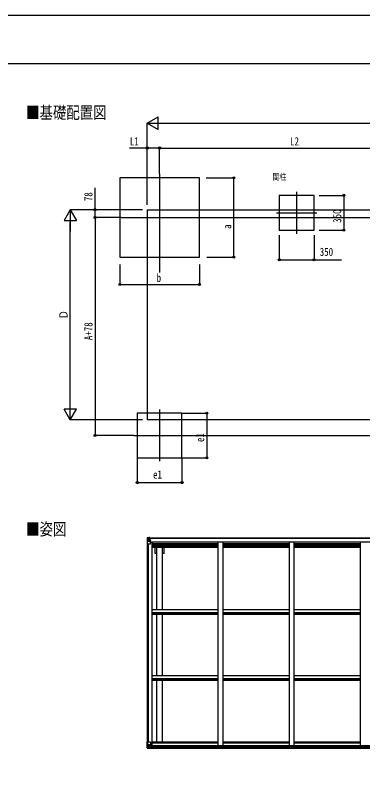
# Model space of a CAD drawing. Units: millimetres, scale not verified. Extents: x -10512 to 10512, y -7425 to 7425.
# Drawn here: x -5522 to -2026, y -337 to 7425 of the extents above; entities that cross this region are included whole.
import ezdxf
from ezdxf.enums import TextEntityAlignment as Align

# ---------------------------------------------------------------- set-up
doc = ezdxf.new("R2010")
doc.units = ezdxf.units.MM
doc.header["$LTSCALE"] = 30
for name, color, linetype in [('0-2_USER1', 3, 'Continuous'), ('0-3_YKK_12', 2, 'Continuous'), ('0-4_YKK_13', 4, 'Continuous'), ('0-5_YKK_A1', 4, 'Continuous'), ('0-6_YKK_D', 6, 'Continuous'), ('0-7_YKK_ZWAK', 7, 'Continuous')]:
    doc.layers.add(name, color=color, linetype=linetype)
doc.styles.add('ＭＳ ゴシック', font='')
doc.styles.get('ＭＳ ゴシック').set_extended_font_data('MS Gothic')

msp = doc.modelspace()

# ---------------------------------------------------------------- linework, layer by layer
at = {"layer": '0-3_YKK_12'}
for p, q in [((-4070.06, 5828.76), (-4070.06, 4833.59)), ((-2690.06, 5647.79), (-2690.06, 5225.16)), ((-2893.79, 5436.48), (-2486.33, 5436.48)), ((-4455.02, 5388.68), (-1135.92, 5388.68)), ((-4070.06, 3451.68), (-4070.06, 2931.68)), ((-4330.06, 3191.68), (1709.94, 3191.68))]:
    msp.add_line(p, q, dxfattribs=at)
at = {"layer": '0-4_YKK_13'}
for p, q in [((-4196.06, 2159.66), (-4196.06, 2159.62)), ((-4195.12, 2160.66), (-4195.12, 2160.66)), ((-4195.12, 2160.62), (-4195.12, 2160.66)), ((-4186.15, 2161.05), (-4194.07, 2160.57)), ((-4193.21, 2159.6), (-4193.22, 2159.53)), ((-4193.22, 2098.95), (-4193.22, 2159.53)), ((-4193.22, 2098.95), (-4163.06, 2098.95)), ((-4192.67, 2125.83), (-4188.53, 2137.92)), ((-4192.67, 2125.83), (-4186.06, 2125.62)), ((-4189.25, 2156.16), (-4191.98, 2159.83)), ((-4188.39, 2152.65), (-4186.06, 2152.71)), ((-4188.39, 2139.18), (-4188.39, 2152.65)), ((-4186.06, 2139.15), (-4188.39, 2139.18)), ((-4174.06, 2161.84), (-4186.06, 2161.05)), ((-4186.06, 2152.71), (-4174.06, 2152.71)), ((-4186.06, 2139.15), (-4174.06, 2139.15)), ((-4186.06, 2139.15), (-4186.06, 2139.15)), ((-4186.06, 2125.62), (-4162.06, 2125.62)), ((-4180.58, 2145.51), (-4180.58, 2144.55)), ((-4175.06, 2152.71), (-4174.06, 2152.71)), ((-4167.56, 2162.35), (-4174.06, 2161.95)), ((-4174.06, 2135.85), (-4174.06, 2161.95)), ((-4174.06, 2161.07), (-4167.56, 2161.46)), ((-4172.56, 2156.24), (-4174.06, 2156.24)), ((-4172.56, 2152.71), (-4174.06, 2152.71)), ((-4172.56, 2139.15), (-4174.06, 2139.15)), ((-4173.23, 2135.59), (-4162.89, 2133.94)), ((-4173.23, 2134.96), (-4173.23, 2135.59)), ((-4162.89, 2133.31), (-4173.23, 2134.96)), ((-4167.56, 2160.54), (-4172.56, 2160.45)), ((-4172.06, 2155.88), (-4172.56, 2155.88)), ((-4168.56, 2150.95), (-4172.56, 2150.95)), ((-4168.56, 2142.75), (-4172.56, 2142.75)), ((-4172.45, 2154.58), (-4168.56, 2154.58)), ((-4172.06, 2156.91), (-4172.06, 2154.95)), ((-4164.06, 2156.91), (-4172.06, 2156.91)), ((-4164.06, 2156.88), (-4172.06, 2156.88)), ((-4162.06, 2155.04), (-4172.06, 2154.95)), ((-4172.06, 2154.79), (-4172.06, 2154.95)), ((-4172.06, 2154.95), (-4172.06, 2154.95)), ((-4168.56, 2134.85), (-4168.56, 2154.82)), ((-4167.56, 2161.46), (-4167.56, 2162.35)), ((-4167.56, 2160.95), (-4167.56, 2161.46)), ((-4167.56, 2160.95), (-4167.56, 2160.54)), ((-4167.56, 2160.54), (-4167.56, 2159.72)), ((-4162.89, 2133.94), (-4162.89, 2133.31)), ((-4162.61, 2133.86), (-4158.56, 2133.83)), ((-4162.56, 2160.15), (-4162.56, 2159.72)), ((-4162.26, 2160.15), (-4162.56, 2160.15)), ((-4162.26, 2160.15), (-4160.57, 2159.72)), ((-4162.06, 2156.65), (-4157.06, 2156.65)), ((-4162.06, 2155.04), (-4162.06, 2156.65)), ((-4162.06, 2099.95), (-4162.06, 2133.05)), ((-4157.56, 2121.95), (-4162.06, 2121.95)), ((-4157.56, 2133.82), (-4158.56, 2133.83)), ((-4158.56, 2132.09), (-4157.56, 2132.1)), ((-4157.56, 2117.6), (-4157.56, 2133.82)), ((-4157.06, 2157.57), (-4157.06, 2156.65)), ((-4157.06, 2156.65), (-4156.06, 2156.65)), ((-4156.06, 2156.65), (-4156.06, 2157.57)), ((-4156.06, 2156.65), (-4156.06, 2155.08)), ((-4156.06, 2154.97), (-4156.06, 2155.08)), ((-4196.06, 102.97), (-4163.06, 102.97)), ((-4196.06, 42.26), (-4196.06, 102.97)), ((-4193.22, 102.97), (-4193.22, 42.39)), ((-4162.06, 101.97), (-4162.06, 68.88)), ((-4195.12, 41.31), (-4195.12, 41.26)), ((-4186.15, 40.88), (-4194.07, 41.35)), ((-4193.21, 42.32), (-4193.22, 42.39)), ((-4192.67, 76.09), (-4186.06, 76.31)), ((-4192.67, 76.09), (-4188.53, 64.01)), ((-4189.25, 45.76), (-4191.98, 42.1)), ((-4186.06, 62.77), (-4188.39, 62.74)), ((-4188.39, 62.74), (-4188.39, 49.27)), ((-4188.39, 49.27), (-4186.06, 49.21)), ((-4186.06, 76.31), (-4162.06, 76.31)), ((-4186.06, 62.77), (-4186.06, 62.77)), ((-4174.06, 62.77), (-4186.06, 62.77)), ((-4186.06, 49.22), (-4174.06, 49.22)), ((-4174.06, 40.09), (-4186.06, 40.87)), ((-4181.54, 56.41), (-4181.54, 57.37)), ((-4174.06, 66.76), (-4167.56, 66.76)), ((-4174.06, 66.76), (-4174.06, 39.97)), ((-4162.89, 68.62), (-4173.23, 66.96)), ((-4173.23, 66.96), (-4173.23, 66.76)), ((-4170.54, 66.76), (-4162.89, 67.98)), ((-4167.56, 66.76), (-4158.56, 66.73)), ((-4167.56, 39.58), (-4167.56, 45.52)), ((-4158.56, 44.95), (-4167.56, 44.89)), ((-4162.89, 67.98), (-4162.89, 68.62)), ((-4157.56, 65.82), (-4157.56, 45.66))]:
    msp.add_line(p, q, dxfattribs=at)
for points in [[(-4196.06, 2159.62), (-4196.06, 2098.95), (-4193.22, 2098.95)], [(-4195.12, 2160.66), (-4186.06, 2161.22), (-4174.06, 2161.95)], [(-4182.5, 2146.47), (-4183.46, 2146.47), (-4183.46, 2147.43), (-4182.5, 2147.43)], [(-4181.54, 2148.39), (-4181.54, 2149.35), (-4180.58, 2149.35), (-4180.58, 2148.39)], [(-4180.58, 2144.55), (-4181.54, 2144.55), (-4181.54, 2145.51)], [(-4179.62, 2147.43), (-4178.66, 2147.43), (-4178.66, 2146.47), (-4179.62, 2146.47)], [(-4167.56, 2160.95), (-4172.56, 2160.95), (-4172.56, 2135.49)], [(-4172.06, 2155.88), (-4164.06, 2155.88), (-4164.06, 2157.57)], [(-4157.06, 2154.92), (-4172.06, 2154.79), (-4172.06, 2154.79)], [(-4162.06, 2155.04), (-4162.06, 2155.03), (-4156.06, 2155.08)], [(-4158.56, 2133.83), (-4158.56, 2132.09), (-4162.06, 2132.08)], [(-4195.12, 41.26), (-4186.06, 40.71), (-4167.56, 39.58)], [(-4182.5, 54.49), (-4183.46, 54.49), (-4183.46, 55.45), (-4182.5, 55.45)], [(-4181.54, 57.37), (-4180.58, 57.37), (-4180.58, 56.41)], [(-4180.58, 53.53), (-4180.58, 52.57), (-4181.54, 52.57), (-4181.54, 53.53)], [(-4179.62, 55.45), (-4178.66, 55.45), (-4178.66, 54.49), (-4179.62, 54.49)], [(-4157.56, 45.66), (-4157.57, 45.56), (-4167.56, 45.52)]]:
    msp.add_lwpolyline(points, dxfattribs=at)
for centre in [(-4181.06, 2146.95), (-4181.06, 54.97)]:
    msp.add_circle(centre, 5.3, dxfattribs=at)
for centre, radius, start, end in [((-4195.06, 2159.66), 0.999, 93.4424, 179.95083), ((-4195.06, 2159.66), 1, 93.50017, 180.00079), ((-4195.06, 2159.62), 0.999, 93.4424, 179.95083), ((-4193.91, 2173.27), 12.7, 269.24466, 275.10311), ((-4191.93, 2159.66), 1.28, 131.17831, 182.45895), ((-4182.5, 2148.39), 0.96, 270, 0), ((-4182.5, 2145.51), 0.96, 0, 90), ((-4179.62, 2148.39), 0.96, 180, 270), ((-4179.62, 2145.51), 0.96, 90, 180), ((-4173.12, 2136.53), 0.937, 182.32209, 263.26766), ((-4173.12, 2135.89), 0.937, 182.32209, 263.26766), ((-4172.06, 2157.41), 0.5, 179.99802, 269.99691), ((-4172.06, 2157.38), 0.5, 180.00109, 270.00109), ((-4172.06, 2154.45), 0.5, 90.52895, 180.04464), ((-4172.05, 2154.28), 0.513, 91.88028, 181.04707), ((-4163.06, 2099.95), 1, 270, 0), ((-4163, 2133.01), 0.937, 2.32209, 83.26766), ((-4163, 2132.38), 0.937, 2.32209, 83.26766), ((-4156.92, 2162.61), 7.69, 268.96999, 276.43426), ((-4163.06, 101.97), 1, 0, 90), ((-4195.06, 42.3), 0.999, 180.04917, 266.5576), ((-4195.06, 42.26), 0.999, 180.04917, 266.5576), ((-4195.06, 42.26), 1, 179.99921, 266.49983), ((-4193.91, 28.65), 12.7, 84.89689, 90.75534), ((-4191.93, 42.26), 1.28, 177.54105, 228.82169), ((-4182.5, 56.41), 0.96, 270, 0), ((-4182.5, 53.53), 0.96, 0, 90), ((-4179.62, 56.41), 0.96, 180, 270), ((-4179.62, 53.53), 0.96, 90, 180), ((-4173.12, 66.03), 0.937, 96.73234, 129.06602), ((-4163, 69.55), 0.937, 276.73234, 357.67791), ((-4163, 68.91), 0.937, 276.73234, 357.67791)]:
    msp.add_arc(centre, radius, start, end, dxfattribs=at)
for centre, major_axis, ratio, start_param, end_param in [((-3994.12, 2172.97), (201, 12.36), 0.060933, 3.1373463, 3.1378449), ((-4193.12, 2160.74), (2, 0.12), 0.060933, 3.1378449, 4.2119296), ((-4191.95, 2128.18), (0.85, 2.32), 0.403757, 2.3087461, 3.2744049), ((-4192.93, 2157.64), (-0.02, 3), 0.466854, 5.5234897, 6.1575023), ((-4191.26, 2152.57), (0.03, 5), 0.573921, 4.7320603, 5.5159136), ((-4189.8, 2139.2), (0, 3), 0.468246, 4.2703918, 4.7058971), ((-4267.81, 2152.71), (81.75, 0), 0.061163, 0, 0.0007725), ((-4193.12, 41.18), (2, -0.12), 0.060933, 2.0712557, 3.1453404), ((-3994.12, 28.95), (201, -12.36), 0.060933, 3.1453404, 3.145839), ((-4191.95, 73.74), (0.85, -2.32), 0.403757, 3.0087805, 3.9744392), ((-4192.93, 44.28), (-0.02, -3), 0.466854, 0.125683, 0.7596956), ((-4191.26, 49.35), (0.03, -5), 0.573921, 0.7672717, 1.551125), ((-4189.8, 62.72), (0, -3), 0.468246, 1.5772882, 2.0127935), ((-4267.81, 49.22), (81.75, 0), 0.061163, 6.2824128, 6.2831853), ((-4158.56, 65.82), (1, -0.021), 0.906239, 0.0187047, 1.589501), ((-4158.56, 45.66), (1, 0.012), 0.707053, 4.7036637, 6.124411)]:
    msp.add_ellipse(centre, major_axis=major_axis, ratio=ratio, start_param=start_param, end_param=end_param, dxfattribs=at)
at = {"layer": '0-5_YKK_A1'}
for p, q in [((-4194.06, 5466.48), (1573.94, 5466.48)), ((-4194.06, 5466.48), (-4194.06, 3348.1)), ((1573.94, 3348.1), (-4194.06, 3348.1)), ((-4194.06, 2098.95), (-4194.06, 102.97)), ((-4184.36, 2098.95), (-4184.36, 102.97)), ((-4172.56, 2159.72), (-1316.56, 2159.72)), ((-4172.56, 2157.57), (-1316.56, 2157.57)), ((-4162.06, 2117.6), (-4149.06, 2117.6)), ((-4149.06, 2117.6), (-4149.06, 66.95)), ((-4149.06, 2103.92), (-3483.06, 2103.92)), ((-4141.56, 2103.92), (-4141.56, 2119.44)), ((-4141.56, 2119.44), (-1342.56, 2119.44)), ((-3483.06, 2119.42), (-3483.06, 66.95)), ((-3433.06, 2119.42), (-3433.06, 66.95)), ((-3433.06, 2103.92), (-2767.06, 2103.92)), ((-2767.06, 2119.42), (-2767.06, 66.95)), ((-2717.06, 2119.42), (-2717.06, 66.95)), ((-2717.06, 2103.92), (-2051.06, 2103.92)), ((-2051.06, 2119.42), (-2051.06, 66.95)), ((-4149.06, 2095.53), (-3483.06, 2095.53)), ((-4149.06, 2087.33), (-3483.06, 2087.33)), ((-4149.06, 2083.4), (-3483.06, 2083.4)), ((-4149.06, 2078.32), (-3483.06, 2078.32)), ((-4149.06, 2065.31), (-3483.06, 2065.31)), ((-4115.26, 2003.72), (-4115.26, 2065.31)), ((-4097.56, 1438.66), (-4097.56, 2065.31)), ((-4042.56, 1438.66), (-4042.56, 2065.31)), ((-4024.86, 2003.72), (-4024.86, 2065.31)), ((-3433.06, 2095.53), (-2767.06, 2095.53)), ((-3433.06, 2087.33), (-2767.06, 2087.33)), ((-3433.06, 2083.4), (-2767.06, 2083.4)), ((-3433.06, 2078.32), (-2767.06, 2078.32)), ((-3433.06, 2065.31), (-2767.06, 2065.31)), ((-2717.06, 2095.53), (-2051.06, 2095.53)), ((-2717.06, 2087.33), (-2051.06, 2087.33)), ((-2717.06, 2083.4), (-2051.06, 2083.4)), ((-2717.06, 2078.32), (-2051.06, 2078.32)), ((-2717.06, 2065.31), (-2051.06, 2065.31)), ((-4097.56, 2003.72), (-4115.26, 2003.72)), ((-4024.86, 2003.72), (-4042.56, 2003.72)), ((-4149.03, 1438.66), (-3483.06, 1438.66)), ((-4149.03, 1408.92), (-3483.06, 1408.92)), ((-4149.03, 1404.37), (-3483.06, 1404.37)), ((-3433.03, 1438.66), (-2767.06, 1438.66)), ((-3433.03, 1408.92), (-2767.06, 1408.92)), ((-3433.03, 1404.37), (-2767.06, 1404.37)), ((-2717.03, 1438.66), (-2051.06, 1438.66)), ((-2717.03, 1408.92), (-2051.06, 1408.92)), ((-2717.03, 1404.37), (-2051.06, 1404.37)), ((-4149.03, 1391.36), (-3483.06, 1391.36)), ((-4097.56, 771.66), (-4097.56, 1391.36)), ((-4042.56, 771.66), (-4042.56, 1391.36)), ((-3433.03, 1391.36), (-2767.06, 1391.36)), ((-2717.03, 1391.36), (-2051.06, 1391.36)), ((-4149.03, 771.66), (-3483.06, 771.66)), ((-4149.03, 741.93), (-3483.06, 741.93)), ((-4149.03, 737.38), (-3483.06, 737.38)), ((-4149.03, 724.37), (-3483.06, 724.37)), ((-4097.56, 103.12), (-4097.56, 724.37)), ((-4042.56, 103.12), (-4042.56, 724.37)), ((-3433.03, 771.66), (-2767.06, 771.66)), ((-3433.03, 741.93), (-2767.06, 741.93)), ((-3433.03, 737.38), (-2767.06, 737.38)), ((-3433.03, 724.37), (-2767.06, 724.37)), ((-2717.03, 771.66), (-2051.06, 771.66)), ((-2717.03, 741.93), (-2051.06, 741.93)), ((-2717.03, 737.38), (-2051.06, 737.38)), ((-2717.03, 724.37), (-2051.06, 724.37)), ((-4149.06, 103.12), (-3483.06, 103.12)), ((-4149.06, 94.78), (-3483.06, 94.78)), ((-3433.06, 103.12), (-2767.06, 103.12)), ((-3433.06, 94.78), (-2767.06, 94.78)), ((-2717.06, 103.12), (-2051.06, 103.12)), ((-2717.06, 94.78), (-2051.06, 94.78)), ((-4169.32, 66.95), (-1326.56, 66.95)), ((-4167.56, 41.18), (-1316.56, 41.18)), ((-4157.56, 64.69), (-1326.56, 64.69)), ((-4157.56, 49.08), (-1326.56, 49.08))]:
    msp.add_line(p, q, dxfattribs=at)
for points in [[(-4470.06, 4988.68), (-3670.06, 4988.68), (-3670.06, 5788.68), (-4470.06, 5788.68)], [(-2865.06, 5261.48), (-2515.06, 5261.48), (-2515.06, 5611.48), (-2865.06, 5611.48)], [(-4295.06, 2966.68), (-3845.06, 2966.68), (-3845.06, 3416.68), (-4295.06, 3416.68)]]:
    msp.add_lwpolyline(points, close=True, dxfattribs=at)
at = {"layer": '0-6_YKK_D'}
for p, q in [((-4194.06, 6338.68), (-4085.81, 6401.18)), ((-4085.81, 6276.18), (-4085.81, 6401.18)), ((-4194.06, 5516.48), (-4194.06, 6339.68)), ((-4194.06, 6338.68), (-4085.81, 6276.18)), ((-4194.06, 6338.68), (-3977.55, 6338.68)), ((-4069.06, 6338.68), (1448.94, 6338.68)), ((-4194.06, 5516.48), (-4194.06, 6089.68)), ((-4070.06, 5829.76), (-4070.06, 6089.68)), ((-4070.06, 5829.76), (-4070.06, 6089.68)), ((-4070.06, 6088.68), (-1310.06, 6088.68)), ((-3602.9, 5788.68), (-3320.95, 5788.68)), ((-3321.95, 4988.68), (-3321.95, 5788.68)), ((-2464.06, 5611.48), (-2214.06, 5611.48)), ((-2215.06, 5611.48), (-2215.06, 5261.48)), ((-4970.06, 5466.48), (-5032.56, 5358.23)), ((-4244.06, 5466.48), (-4971.06, 5466.48)), ((-4970.06, 5466.48), (-4907.56, 5358.23)), ((-4970.06, 5466.48), (-4970.06, 5249.97)), ((-4244.06, 5466.48), (-4721.06, 5466.48)), ((-5032.56, 5358.23), (-4907.56, 5358.23)), ((-4512.5, 5388.68), (-4721.06, 5388.68)), ((-4456.02, 5388.68), (-4721.06, 5388.68)), ((-4720.06, 5388.68), (-4720.06, 3191.68)), ((-4970.06, 3473.1), (-4970.06, 5341.48)), ((-2865.06, 5210.48), (-2865.06, 4960.48)), ((-2515.06, 5210.48), (-2515.06, 4960.48)), ((-2464.06, 5261.48), (-2214.06, 5261.48)), ((-3595.06, 4988.68), (-3320.95, 4988.68)), ((-4470.06, 4914.48), (-4470.06, 4712.68)), ((-3670.06, 4914.66), (-3670.06, 4712.68)), ((-4470.06, 4713.68), (-3670.06, 4713.68)), ((-4970.06, 3348.1), (-4970.06, 3564.6)), ((-4970.06, 3348.1), (-5032.56, 3456.35)), ((-4907.56, 3456.35), (-5032.56, 3456.35)), ((-4970.06, 3348.1), (-4907.56, 3456.35)), ((-3844.06, 3416.68), (-3594.06, 3416.68)), ((-3595.06, 3416.68), (-3595.06, 2966.68)), ((-4244.06, 3348.1), (-4971.06, 3348.1)), ((-4331.06, 3191.68), (-4721.06, 3191.68)), ((-4295.06, 2965.68), (-4295.06, 2715.68)), ((-3845.06, 2965.68), (-3845.06, 2715.68)), ((-3844.06, 2966.68), (-3594.06, 2966.68)), ((-4295.06, 2716.68), (-3845.06, 2716.68))]:
    msp.add_line(p, q, dxfattribs=at)
for points in [[(-4070.06, 6088.68), (-4194.06, 6088.68), (-4371.89, 6088.68)], [(-4720.06, 5388.68), (-4720.06, 5466.48), (-4720.06, 5686.81)], [(-2865.06, 4961.48), (-2515.06, 4961.48), (-2238.56, 4961.48)]]:
    msp.add_lwpolyline(points, dxfattribs=at)
for centre in [(-4194.06, 6088.68), (-4070.06, 6088.68), (-4070.06, 6088.68), (-3321.95, 5788.68), (-2215.06, 5611.48), (-4720.06, 5466.48), (-4720.06, 5388.68), (-4720.06, 5388.68), (-2215.06, 5261.48), (-3321.95, 4988.68), (-2865.06, 4961.48), (-2515.06, 4961.48), (-4470.06, 4713.68), (-3670.06, 4713.68), (-3595.06, 3416.68), (-4720.06, 3191.68), (-3595.06, 2966.68), (-4295.06, 2716.68), (-3845.06, 2716.68)]:
    msp.add_circle(centre, 10.62, dxfattribs=at)
at = {"layer": '0-7_YKK_ZWAK'}
msp.add_line((9737.55, 6937.5), (-9762.45, 6937.5), dxfattribs=at)
msp.add_lwpolyline([(-10512.5, -7425), (10512.5, -7425), (10512.5, 7425), (-10512.5, 7425)], close=True, dxfattribs=at)

# ---------------------------------------------------------------- texts
at = {"layer": '0-2_USER1', "style": 'ＭＳ ゴシック', "width": 0.8}
for s, height, p in [('■基礎配置図', 123.7, (-5414.05, 6347.15)), ('間柱', 61.86, (-2933.02, 5748.01)), ('■姿図', 123.7, (-5414.05, 2148.61))]:
    msp.add_text(s, height=height, dxfattribs=at).set_placement(p, align=Align.BOTTOM_LEFT)
at = {"layer": '0-6_YKK_D', "style": 'ＭＳ ゴシック', "width": 0.8}
for s, p in [('L1', (-4370.23, 6090.34)), ('L2', (-2756.06, 6090.34)), ('350', (-2457.56, 4976.48)), ('b', (-4100.06, 4715.01)), ('e1', (-4136.06, 2731.68))]:
    msp.add_text(s, height=82.48, dxfattribs=at).set_placement(p, align=Align.BOTTOM_LEFT)
for s, p in [('78', (-4721.73, 5553.14)), ('350', (-2216.73, 5334.48)), ('a', (-3323.62, 5273.16)), ('Ｄ', (-4971.06, 4362.29)), ('A+78', (-4721.73, 4152.18)), ('e1', (-3596.73, 3125.68))]:
    msp.add_text(s, height=82.48, rotation=90, dxfattribs=at).set_placement(p, align=Align.BOTTOM_LEFT)

doc.saveas('drawing.dxf')
